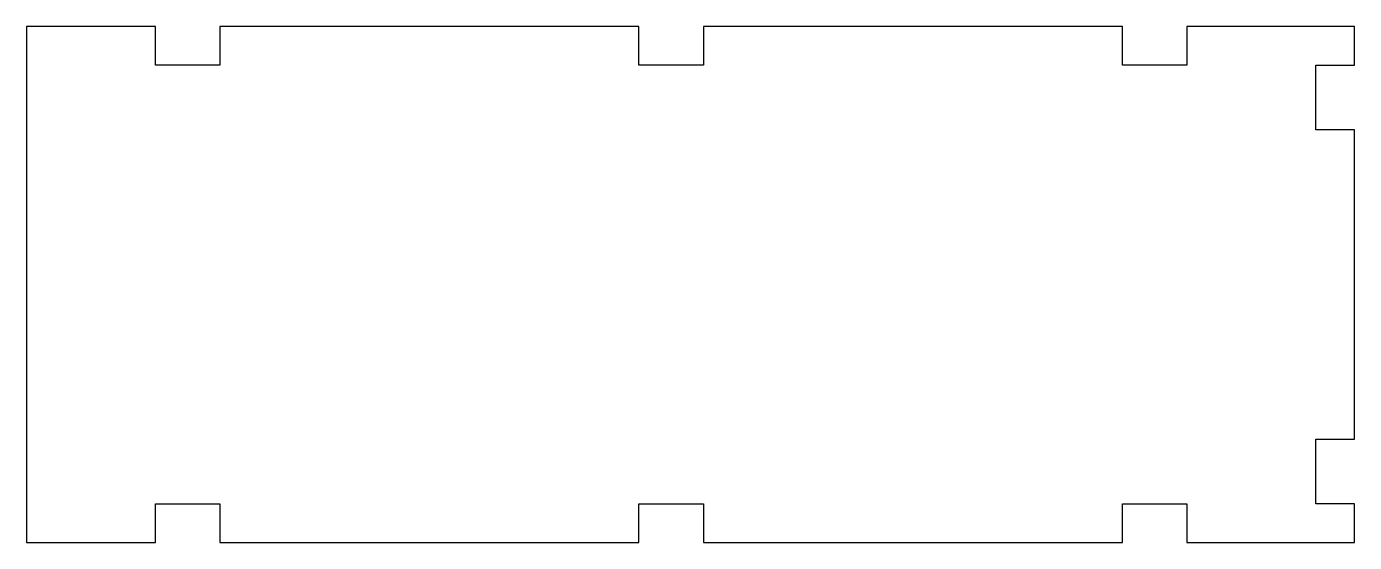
# Model space of a CAD drawing. Header units: millimetres. Extents: x 95 to 198, y -452 to -412.
import ezdxf

# ---------------------------------------------------------------- set-up
doc = ezdxf.new("R2010")
doc.units = ezdxf.units.MM

msp = doc.modelspace()

# ---------------------------------------------------------------- linework, layer by layer
msp.add_lwpolyline([(197.53, -419.63), (194.53, -419.63), (194.53, -414.63), (197.53, -414.63), (197.53, -411.63), (184.53, -411.63), (184.53, -414.63), (179.53, -414.63), (179.53, -411.63), (147.03, -411.63), (147.03, -414.63), (142.03, -414.63), (142.03, -411.63), (109.53, -411.63), (109.53, -414.63), (104.53, -414.63), (104.53, -411.63), (94.53, -411.63), (94.53, -451.63), (104.53, -451.63), (104.53, -448.63), (109.53, -448.63), (109.53, -451.63), (142.03, -451.63), (142.03, -448.63), (147.03, -448.63), (147.03, -451.63), (179.53, -451.63), (179.53, -448.63), (184.53, -448.63), (184.53, -451.63), (197.53, -451.63), (197.53, -448.63), (194.53, -448.63), (194.53, -443.63), (197.53, -443.63)], close=True)

doc.saveas('drawing.dxf')
